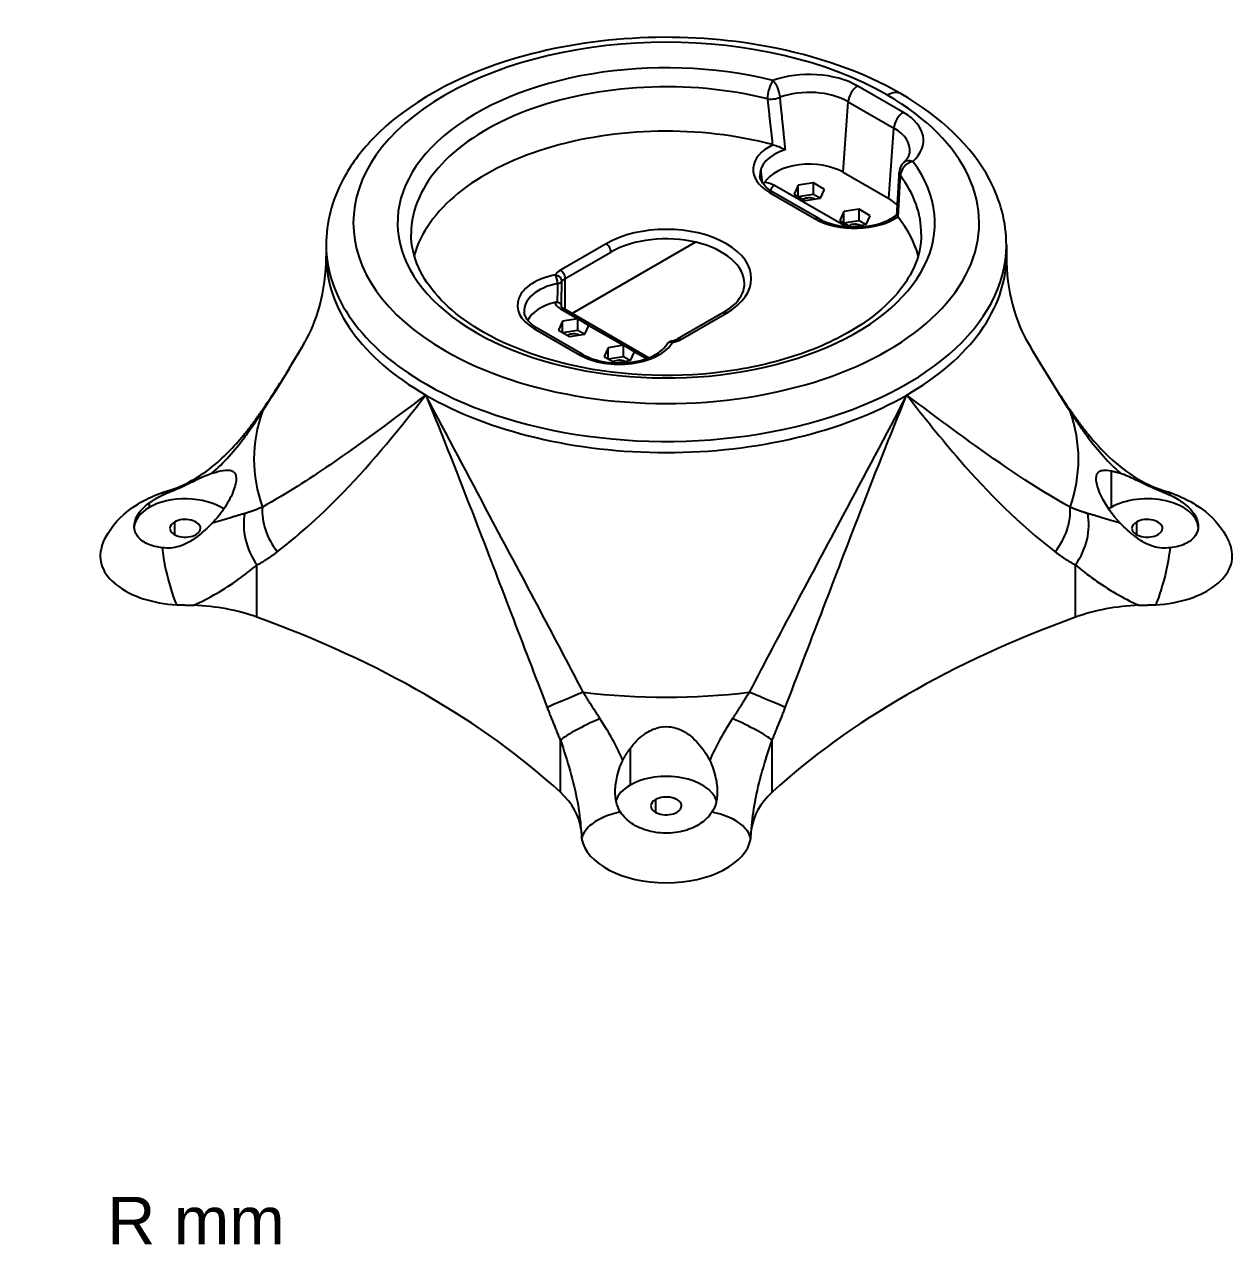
# Model space of a CAD drawing. Extents: x 20 to 199, y 51 to 284.
# Drawn here: x 109.5 to 198.5, y 193.3 to 284.1 of the extents above; entities that cross this region are included whole.
import ezdxf
from ezdxf.enums import TextEntityAlignment as Align

# ---------------------------------------------------------------- set-up
doc = ezdxf.new("R2010")
doc.units = 0
doc.layers.get('0').update_dxf_attribs({"linetype": 'CONTINUOUS'})
doc.layers.add('Dimension012', color=7, linetype='CONTINUOUS')
doc.layers.add('ProjItem004', color=7, linetype='CONTINUOUS')
doc.styles.get("Standard").update_dxf_attribs({"font": 'arial.ttf'})
doc.dimstyles.get("Standard").update_dxf_attribs({"dimscale": 0, "dimtxt": 2.5, "dimasz": 2.5, "dimexe": 1.25, "dimexo": 0.625, "dimtad": 1, "dimtxsty": 'STANDARD', "dimcen": 2.5, "dimazin": 3, "dimtfac": 1, "dimtmove": 0, "dimatfit": 3})

# ---------------------------------------------------------------- blocks, each defined once
blk = doc.blocks.new('*Dimension012')
at = {"color": 0}
blk.add_solid([(102.584, 198.872), (101.994, 198.283), (105.825, 195.042)], dxfattribs=at)
at = {"layer": 'Dimension012'}
blk.add_line((101.405, 199.462), (105.825, 195.042), dxfattribs=at)
blk.add_text('R mm', height=3.5, dxfattribs=at).set_placement((122.138, 194.428), align=Align.CENTER)

msp = doc.modelspace()

# ---------------------------------------------------------------- linework, layer by layer
at = {"layer": 'ProjItem004'}
for p, q in [((174.132, 277.666), (170.773, 279.605)), ((169.692, 273.266), (170.069, 278.453)), ((170.069, 278.453), (173.427, 276.514)), ((173.051, 271.327), (173.427, 276.514)), ((169.692, 273.266), (173.051, 271.327)), ((167.516, 272.481), (166.401, 272.308)), ((168.333, 272.009), (167.516, 272.481)), ((167.516, 271.664), (167.516, 272.481)), ((164.295, 271.783), (167.653, 269.843)), ((167.903, 269.868), (164.545, 271.807)), ((169.893, 269.271), (164.654, 272.296)), ((166.401, 272.308), (166.102, 271.664)), ((166.102, 271.664), (166.918, 271.193)), ((166.401, 271.492), (166.401, 272.308)), ((166.401, 271.492), (167.516, 271.664)), ((167.516, 271.664), (168.034, 271.365)), ((168.034, 271.365), (168.333, 272.009)), ((166.918, 271.193), (168.034, 271.365)), ((170.875, 270.542), (169.76, 270.369)), ((171.691, 270.07), (170.875, 270.542)), ((170.875, 269.725), (170.875, 270.542)), ((169.76, 270.369), (169.461, 269.725)), ((169.461, 269.725), (170.277, 269.254)), ((169.76, 269.553), (169.76, 270.369)), ((169.76, 269.553), (170.875, 269.725)), ((170.875, 269.725), (171.393, 269.426)), ((171.393, 269.426), (171.691, 270.07)), ((170.277, 269.254), (171.393, 269.426)), ((131.699, 267.907), (131.699, 267.091)), ((152.28, 268.01), (148.921, 266.07)), ((158.85, 268.129), (149.774, 262.889)), ((181.699, 267.907), (181.699, 267.091)), ((149.274, 265.458), (152.633, 267.397)), ((149.274, 263.178), (149.274, 265.458)), ((148.921, 263.213), (150.192, 262.479)), ((150.192, 262.479), (149.077, 262.306)), ((149.171, 263.237), (155.427, 259.626)), ((151.008, 262.007), (150.192, 262.479)), ((150.192, 261.662), (150.192, 262.479)), ((160.868, 262.931), (157.51, 260.992)), ((157.76, 260.967), (161.118, 262.906)), ((146.971, 261.78), (150.329, 259.841)), ((150.579, 259.866), (147.221, 261.805)), ((149.077, 262.306), (148.778, 261.662)), ((148.778, 261.662), (149.594, 261.191)), ((149.077, 261.49), (149.077, 262.306)), ((149.077, 261.49), (150.192, 261.662)), ((150.192, 261.662), (150.71, 261.363)), ((150.71, 261.363), (151.008, 262.007)), ((151.008, 262.007), (153.551, 260.54)), ((149.594, 261.191), (150.71, 261.363)), ((152.435, 260.367), (152.137, 259.723)), ((152.137, 259.723), (152.953, 259.252)), ((153.551, 260.54), (152.435, 260.367)), ((152.435, 259.551), (152.435, 260.367)), ((152.435, 259.551), (153.551, 259.723)), ((154.367, 260.068), (153.551, 260.54)), ((153.551, 259.723), (153.551, 260.54)), ((153.551, 259.723), (154.068, 259.424)), ((154.068, 259.424), (154.367, 260.068)), ((154.367, 260.068), (155.249, 259.559)), ((152.953, 259.252), (154.068, 259.424)), ((189.403, 251.309), (189.403, 248.618)), ((118.692, 248.946), (118.692, 248.618)), ((120.548, 247.546), (120.548, 246.628)), ((191.259, 247.546), (191.259, 246.628)), ((126.616, 240.552), (126.616, 244.39)), ((186.782, 240.552), (186.782, 244.39)), ((148.916, 227.677), (148.916, 231.515)), ((164.482, 227.677), (164.482, 231.515)), ((154.047, 230.897), (154.047, 228.205)), ((155.904, 227.134), (155.904, 226.215))]:
    msp.add_line(p, q, dxfattribs=at)
for centre, radius, start, end in [((174.829, 273.247), 1, 132.454, 176.835), ((157.162, 260.348), 0.5, 100.62, 149.343)]:
    msp.add_arc(centre, radius, start, end, dxfattribs=at)
for centre, major_axis, ratio, start_param, end_param in [((156.699, 269.54), (-23, 0), 0.57735, -2.35619, -5.49779), ((156.699, 269.54), (19.75, 0), 0.57735, 1.1629, 0.407895), ((167.217, 277.552), (5.0287, 0), 0.57735, 0.785398, 2.13376), ((156.699, 268.724), (-18.75, 0), 0.57735, -1.97869, 0), ((164.533, 279.191), (0.2421, 0.9703), 0.323886, -5.62682, -4.05602), ((164.533, 279.191), (0.3423, -0.9396), 0.435761, -5.32152, -3.83799), ((170.773, 278.789), (0.5, 0.866), 0.57735, -5.49779, -4.01426), ((156.699, 269.54), (-23, 0), 0.57735, -5.49779, -2.35619), ((164.533, 279.191), (0.9934, 0.115), 0.539993, 4.24004, 5.2135), ((167.217, 276.807), (-4.0326, 0), 0.57735, -2.35619, -1.00783), ((172.962, 277.297), (1, 1.7321), 0.57735, 0, -5.49779), ((174.132, 276.85), (0.5, 0.866), 0.57735, -5.49779, -4.01426), ((170.576, 275.613), (5.0287, 0), 0.57735, 5.72022, 0.785398), ((156.699, 265.458), (-18.75, 0), 0.57735, -2.00037, -0.155669), ((170.576, 274.868), (-4.0326, 0), 0.57735, -3.2035, -2.35619), ((167.217, 273.47), (4.1331, 0), 0.57735, 2.27375, 3.92699), ((167.217, 273.097), (-3.6351, 0), 0.57735, -1.06617, -6.22128), ((174.829, 273.247), (0.675, -0.7378), 0.690492, -4.06585, -3.14159), ((167.217, 273.062), (3.6312, 0), 0.57735, 2.93846, 3.19435), ((167.217, 271.837), (-3.5, 0), 0.57735, -2.35619, -0.349032), ((174.829, 273.247), (0.9985, -0.0552), 0.653139, 3.14338, 3.58356), ((174.829, 273.247), (-0.8006, -0.5992), 0.749509, 4.20115, 5.77195), ((163.593, 271.684), (1.5, 0), 0.57735, 0.785398, 1.34559), ((156.699, 268.724), (-18.75, 0), 0.57735, -3.14159, -2.7337), ((164.295, 271.374), (-0.25, -0.433), 0.57735, 3.14159, 3.92699), ((164.654, 271.888), (-0.25, -0.433), 0.57735, 3.92699, 4.94768), ((167.217, 271.02), (0.625, 0), 0.57735, 0.88747, 2.35619), ((170.576, 269.898), (-3.5, 0), 0.57735, -2.66814, -2.35619), ((167.653, 269.435), (-0.25, -0.433), 0.57735, 3.14159, 3.92699), ((170.576, 271.531), (4.1331, 0), 0.57735, 3.92699, 5.58023), ((156.699, 265.458), (-18.75, 0), 0.57735, -2.98592, -2.71202), ((156.699, 265.458), (6.25, 0), 0.57735, 5.49779, 2.35619), ((170.576, 269.081), (0.625, 0), 0.57735, 0.88747, 2.35619), ((156.699, 267.907), (25, 0), 0.57735, 3.14159, 3.92699), ((156.699, 267.907), (25, 0), 0.57735, 3.92699, 0), ((152.28, 267.601), (0.25, -0.433), 0.57735, -5.49779, -3.92699), ((156.699, 265.05), (-5.75, 0), 0.57735, -3.14159, -0.785398), ((156.699, 267.091), (-25, 0), 0.57735, 0, -5.49779), ((156.699, 267.091), (-25, 0), 0.57735, -3.92699, -3.14159), ((149.982, 265.458), (1.5, 0), 0.57735, 2.35619, 2.82756), ((148.921, 265.662), (-0.25, 0.433), 0.57735, 3.92699, 5.49779), ((149.893, 263.468), (4.1331, 0), 0.57735, 1.90052, 3.92699), ((149.893, 263.095), (-3.6351, 0), 0.57735, -1.24107, -6.22128), ((148.555, 265.317), (0.0969, -0.4905), 0.26437, -5.26694, -3.78341), ((148.555, 265.317), (-0.4358, 0.2451), 0.776566, 3.55345, 5.12425), ((148.555, 265.317), (0.4996, -0.0193), 0.489488, 5.05987, 5.98976), ((149.982, 265.05), (-1, 0), 0.57735, -0.785398, -0.314033), ((149.893, 261.835), (-3.5, 0), 0.57735, -1.16149, -0.273788), ((149.982, 263.825), (1.5, 0), 0.57735, 3.29975, 3.92699), ((148.921, 262.804), (0.25, 0.433), 0.57735, -6.28319, -5.49779), ((149.982, 263.417), (-1, 0), 0.57735, -0.173733, 0), ((161.118, 262.498), (0.25, -0.433), 0.57735, -3.92699, -3.14159), ((146.971, 261.372), (-0.25, -0.433), 0.57735, 3.14159, 3.92699), ((149.893, 261.018), (0.625, 0), 0.57735, 0.88747, 2.35619), ((153.252, 261.529), (4.1331, 0), 0.57735, 3.92699, 5.95346), ((157.162, 260.348), (0.4301, -0.255), 0.772512, -4.28298, -3.14159), ((157.162, 260.348), (-0.0922, 0.4914), 0.252214, 5.64388, 6.28319), ((156.699, 261.58), (1.5, 0), 0.57735, 5.02642, 5.49779), ((157.76, 260.559), (-0.25, 0.433), 0.57735, 5.49779, 0), ((150.329, 259.433), (-0.25, -0.433), 0.57735, 3.14159, 3.92699), ((153.252, 259.079), (0.625, 0), 0.57735, 0.88747, 2.35619), ((156.699, 267.091), (-25, 0), 0.57735, -5.49779, -3.92699), ((156.699, 252.165), (-30.3028, 0), 0.57735, -0.202656, -6.08053), ((130.326, 253.546), (-3.3099, 2.246), 0.127339, -6.28202, -6.1108), ((156.699, 252.165), (-30.3028, 0), 0.57735, -3.34425, -2.93894), ((183.072, 253.546), (3.3099, 2.246), 0.127339, 6.1108, 6.28201), ((128.744, 251.422), (-3.1017, 2.5257), 0.0621508, -6.28274, -6.00483), ((128.744, 251.422), (-3.1017, 2.5257), 0.0621508, -0.0270805, -0.0000272), ((184.654, 251.422), (3.1017, 2.5257), 0.0621508, 6.00483, 6.28274), ((184.654, 251.422), (3.1017, 2.5257), 0.0621508, 0.0000272, 0.0270805), ((121.344, 247.087), (-3.75, 0), 0.57735, -2.42778, -0.785398), ((192.054, 247.087), (-3.75, 0), 0.57735, -3.10445, -0.785398), ((121.344, 247.087), (-3.75, 0), 0.57735, -0.785398, -0.0371293), ((128.744, 246.345), (1.7955, -3.5744), 0.708956, 3.86816, 4.91165), ((130.326, 247.289), (2.3087, -3.2664), 0.731358, 3.85787, 4.78587), ((183.072, 247.289), (-2.3087, -3.2664), 0.731358, -4.78587, -3.85787), ((184.654, 246.345), (-1.7955, -3.5744), 0.708956, -4.91165, -3.86816), ((192.054, 247.087), (-3.75, 0), 0.57735, -0.785398, -0.713828), ((121.344, 247.087), (-1.125, 0), 0.57735, -0.785398, 0), ((121.344, 247.087), (-1.125, 0), 0.57735, 0, -3.92699), ((121.344, 247.087), (-1.125, 0), 0.57735, -3.14159, -0.785398), ((121.344, 247.087), (-1.125, 0), 0.57735, -3.92699, -3.14159), ((192.054, 247.087), (-1.125, 0), 0.57735, -0.785398, 0), ((192.054, 247.087), (-1.125, 0), 0.57735, 0, -3.92699), ((192.054, 247.087), (-1.125, 0), 0.57735, -3.14159, -0.785398), ((192.054, 247.087), (-1.125, 0), 0.57735, -3.92699, -3.14159), ((121.344, 245.046), (6.25, 0), 0.57735, 2.94699, 4.61191), ((192.054, 245.046), (6.25, 0), 0.57735, 4.81287, 0.194563), ((121.294, 235.664), (-10, 0), 0.57735, -2.13191, -1.63784), ((192.104, 235.664), (-10, 0), 0.57735, -1.50376, -1.00968), ((88.889, 205.895), (-70.8978, 0), 0.57735, -2.58048, -2.13191), ((224.509, 205.895), (-70.8978, 0), 0.57735, -1.00968, -0.561112), ((151.28, 235.191), (-3.7161, -1.48), 0.0253798, 4.88633, 5.81432), ((156.699, 252.165), (-30.3028, 0), 0.57735, -4.91505, -4.50973), ((162.118, 235.191), (3.7161, -1.48), 0.0253798, -5.81432, -4.88633), ((152.302, 232.744), (-3.6671, -1.5977), 0.12901, 4.78616, 5.82965), ((161.096, 232.744), (3.6671, -1.5977), 0.12901, -5.82965, -4.78616), ((156.699, 226.674), (-3.75, 0), 0.57735, -2.96842, -0.785398), ((156.699, 226.674), (-3.75, 0), 0.57735, -0.785398, -0.173172), ((140.449, 224.605), (-10, 0), 0.57735, -3.0728, -2.58048), ((156.699, 226.674), (-1.125, 0), 0.57735, -0.785398, 0), ((156.699, 226.674), (-1.125, 0), 0.57735, -3.14159, -0.785398), ((172.949, 224.605), (-10, 0), 0.57735, -0.561112, -0.0687877), ((156.699, 226.674), (-1.125, 0), 0.57735, 0, -3.92699), ((156.699, 226.674), (-1.125, 0), 0.57735, -3.92699, -3.14159), ((156.699, 224.633), (6.25, 0), 0.57735, 3.24208, 6.1827)]:
    msp.add_ellipse(centre, major_axis=major_axis, ratio=ratio, start_param=start_param, end_param=end_param, dxfattribs=at)
for points, degree, knots in [([(173.962, 279.029), (171.17, 280.644), (167.767, 281.838), (164.092, 282.518), (161.094, 283.074), (157.918, 283.287), (154.788, 283.143), (151.658, 283), (148.575, 282.501), (145.753, 281.675), (141.357, 280.393), (137.609, 278.325), (135.1, 275.688), (134.226, 274.772), (133.5, 273.786), (132.947, 272.745), (132.133, 271.219), (131.697, 269.567), (131.699, 267.907)], 3, [0, 0, 0, 0, 0.290183, 0.290183, 0.290183, 0.435275, 0.435275, 0.435275, 0.580367, 0.580367, 0.580367, 0.80614, 0.80614, 0.80614, 0.884658, 0.884658, 0.884658, 1, 1, 1, 1]), ([(181.699, 267.907), (181.701, 269.561), (181.268, 271.208), (180.459, 272.73), (179.152, 275.197), (176.884, 277.344), (173.962, 279.029)], 3, [0, 0, 0, 0, 0.5, 0.5, 0.5, 1, 1, 1, 1]), ([(164.545, 275.29), (164.683, 275.258), (164.829, 275.202), (164.963, 275.148), (165.146, 275.07), (165.312, 274.999), (165.46, 274.934)], 3, [-0.212141, -0.212141, -0.212141, -0.212141, -0.122019, -0.122019, -0.122019, 0.00073351, 0.00073351, 0.00073351, 0.00073351]), ([(174.154, 273.985), (174.398, 274.214), (174.498, 274.409), (174.589, 274.586), (174.601, 274.724)], 2, [0, 0, 0, 0.5, 0.5, 1, 1, 1]), ([(164.545, 271.807), (164.078, 272.075), (163.784, 272.401), (163.665, 272.685), (163.624, 272.782), (163.598, 272.876), (163.589, 272.967)], 3, [0, 0, 0, 0, 0.5, 0.5, 0.5, 1, 1, 1, 1]), ([(167.903, 269.868), (168.573, 269.476), (169.576, 269.231), (170.584, 269.236), (171.305, 269.236), (172.025, 269.358), (172.619, 269.577), (173.037, 269.73), (173.392, 269.93), (173.651, 270.146)], 3, [0, 0, 0, 0, 0.449814, 0.449814, 0.449814, 0.772, 0.772, 0.772, 0.998895, 0.998895, 0.998895, 0.998895]), ([(175.449, 268.724), (175.45, 267.893), (175.264, 267.065), (174.889, 266.238), (174.249, 264.825), (173.022, 263.433), (171.288, 262.237), (170.06, 261.387), (168.584, 260.638), (166.936, 260.035), (165.288, 259.431), (163.469, 258.972), (161.568, 258.684), (157.729, 258.097), (153.562, 258.227), (149.862, 259.05), (146.876, 259.706), (144.201, 260.805), (142.187, 262.184), (140.414, 263.39), (139.161, 264.801), (138.511, 266.233), (138.135, 267.062), (137.948, 267.892), (137.949, 268.724)], 3, [0, 0, 0, 0, 0.0811585, 0.0811585, 0.0811585, 0.220198, 0.220198, 0.220198, 0.318914, 0.318914, 0.318914, 0.41763, 0.41763, 0.41763, 0.617013, 0.617013, 0.617013, 0.777741, 0.777741, 0.777741, 0.918691, 0.918691, 0.918691, 1, 1, 1, 1]), ([(130.151, 260.799), (130.506, 261.406), (130.932, 262.347), (131.23, 263.471), (131.526, 264.564), (131.701, 265.827), (131.699, 267.091)], 3, [0, 0, 0, 0, 0.506698, 0.506698, 0.506698, 1, 1, 1, 1]), ([(181.699, 267.091), (181.697, 265.852), (181.866, 264.613), (182.151, 263.535), (182.451, 262.382), (182.885, 261.418), (183.248, 260.799)], 3, [0, 0, 0, 0, 0.483742, 0.483742, 0.483742, 1, 1, 1, 1]), ([(160.868, 262.931), (161.603, 263.353), (162.095, 263.878), (162.306, 264.379), (162.402, 264.605), (162.45, 264.829), (162.449, 265.05)], 3, [0, 0, 0, 0, 0.5, 0.5, 0.5, 1, 1, 1, 1]), ([(149.171, 263.237), (149.153, 263.248), (149.137, 263.258), (149.122, 263.268), (149.038, 263.325), (149.002, 263.373), (148.99, 263.395), (148.979, 263.416), (148.982, 263.417), (148.982, 263.417)], 3, [0, 0, 0, 0, 0.252489, 0.252489, 0.252489, 0.504978, 0.504978, 0.504978, 1, 1, 1, 1]), ([(147.221, 261.805), (146.753, 262.073), (146.458, 262.4), (146.34, 262.684), (146.299, 262.781), (146.274, 262.874), (146.265, 262.965)], 3, [0, 0, 0, 0, 0.5, 0.5, 0.5, 1, 1, 1, 1]), ([(150.579, 259.866), (151.019, 259.611), (151.601, 259.413), (152.235, 259.313), (152.911, 259.205), (153.644, 259.208), (154.317, 259.321), (154.666, 259.38), (154.991, 259.464), (155.292, 259.574), (155.654, 259.706), (155.968, 259.873), (156.214, 260.055), (156.453, 260.232), (156.626, 260.423), (156.732, 260.603)], 3, [0, 0, 0, 0, 0.26544, 0.26544, 0.26544, 0.548217, 0.548217, 0.548217, 0.693859, 0.693859, 0.693859, 0.870004, 0.870004, 0.870004, 1, 1, 1, 1]), ([(139.021, 256.885), (139.018, 256.882), (139.014, 256.88), (139.011, 256.877), (136.675, 255.135), (134.373, 253.399), (131.989, 251.762), (130.4, 250.671), (128.77, 249.622), (127.016, 248.644)], 3, [-5.05465, -5.05465, -5.05465, -5.05465, -5.0501, -5.0501, -5.0501, -2.02004, -2.02004, -2.02004, 0, 0, 0, 0]), ([(128.113, 245.365), (129.888, 246.729), (131.488, 248.204), (132.971, 249.741), (135.196, 252.047), (137.158, 254.495), (139.013, 256.874), (139.016, 256.878), (139.019, 256.881), (139.021, 256.885)], 3, [0, 0, 0, 0, 2.02004, 2.02004, 2.02004, 5.0501, 5.0501, 5.0501, 5.05465, 5.05465, 5.05465, 5.05465]), ([(139.021, 256.885), (139.024, 256.878), (139.027, 256.871), (139.03, 256.864), (140.265, 253.852), (141.461, 250.802), (142.645, 247.738), (144.42, 243.141), (146.179, 238.517), (147.948, 233.913)], 3, [-0.0045448, -0.0045448, -0.0045448, -0.0045448, 0, 0, 0, 2.02004, 2.02004, 2.02004, 5.0501, 5.0501, 5.0501, 5.0501]), ([(150.6, 235.028), (148.388, 239.29), (146.065, 243.619), (143.719, 248.018), (142.156, 250.95), (140.586, 253.909), (139.032, 256.865), (139.028, 256.871), (139.025, 256.878), (139.021, 256.885)], 3, [-5.0501, -5.0501, -5.0501, -5.0501, -2.02004, -2.02004, -2.02004, 0, 0, 0, 0.0045448, 0.0045448, 0.0045448, 0.0045448]), ([(174.377, 256.885), (174.373, 256.878), (174.37, 256.871), (174.366, 256.865), (172.813, 253.909), (171.242, 250.95), (169.679, 248.018), (167.333, 243.619), (165.01, 239.29), (162.798, 235.028)], 3, [-5.05465, -5.05465, -5.05465, -5.05465, -5.0501, -5.0501, -5.0501, -3.03006, -3.03006, -3.03006, 0, 0, 0, 0]), ([(165.45, 233.913), (167.219, 238.517), (168.978, 243.141), (170.753, 247.738), (171.937, 250.802), (173.133, 253.852), (174.368, 256.864), (174.371, 256.871), (174.374, 256.878), (174.377, 256.885)], 3, [0, 0, 0, 0, 3.03006, 3.03006, 3.03006, 5.0501, 5.0501, 5.0501, 5.05465, 5.05465, 5.05465, 5.05465]), ([(174.377, 256.885), (174.379, 256.881), (174.382, 256.878), (174.385, 256.874), (175.621, 255.289), (176.906, 253.67), (178.284, 252.086), (180.351, 249.709), (182.622, 247.41), (185.285, 245.365)], 3, [-0.0045448, -0.0045448, -0.0045448, -0.0045448, 0, 0, 0, 2.02004, 2.02004, 2.02004, 5.0501, 5.0501, 5.0501, 5.0501]), ([(186.382, 248.644), (183.753, 250.111), (181.39, 251.736), (179.05, 253.429), (177.49, 254.556), (175.941, 255.716), (174.387, 256.877), (174.384, 256.88), (174.38, 256.882), (174.377, 256.885)], 3, [-5.0501, -5.0501, -5.0501, -5.0501, -2.02004, -2.02004, -2.02004, 0, 0, 0, 0.0045448, 0.0045448, 0.0045448, 0.0045448]), ([(119.823, 249.769), (121.038, 250.09), (122.206, 250.731), (123.24, 251.545), (124.126, 252.241), (124.922, 253.063), (125.643, 253.947)], 3, [0, 0, 0, 0, 0.5, 0.5, 0.5, 1, 1, 1, 1]), ([(187.755, 253.947), (188.694, 252.797), (189.766, 251.749), (190.985, 250.95), (191.796, 250.42), (192.675, 250.006), (193.576, 249.769)], 3, [0, 0, 0, 0, 0.5, 0.5, 0.5, 1, 1, 1, 1]), ([(119.671, 249.529), (120.06, 249.701), (120.481, 249.869), (120.883, 250.047), (121.091, 250.139), (121.293, 250.231), (121.489, 250.324), (121.754, 250.452), (122.007, 250.575), (122.248, 250.693), (122.619, 250.873), (122.976, 251.039), (123.309, 251.137)], 3, [-0.867579, -0.867579, -0.867579, -0.867579, -0.603372, -0.603372, -0.603372, -0.467299, -0.467299, -0.467299, -0.283467, -0.283467, -0.283467, 0, 0, 0, 0]), ([(123.309, 251.137), (123.921, 251.317), (124.406, 251.411), (124.709, 251.334), (124.946, 251.277), (125.096, 251.098), (125.094, 250.753)], 3, [-3.2526, -3.2526, -3.2526, -3.2526, -2.70117, -2.70117, -2.70117, -2.27326, -2.27326, -2.27326, -2.27326]), ([(125.094, 250.753), (125.094, 250.515), (125.025, 250.211), (124.903, 249.882), (124.76, 249.492), (124.54, 249.057), (124.259, 248.626), (124.001, 248.23), (123.683, 247.825), (123.31, 247.45)], 3, [-2.27326, -2.27326, -2.27326, -2.27326, -1.97847, -1.97847, -1.97847, -1.63066, -1.63066, -1.63066, -1.31062, -1.31062, -1.31062, -1.31062]), ([(190.088, 247.45), (189.477, 248.063), (188.991, 248.787), (188.689, 249.425), (188.452, 249.919), (188.302, 250.414), (188.304, 250.753)], 3, [-3.25237, -3.25237, -3.25237, -3.25237, -2.70117, -2.70117, -2.70117, -2.27325, -2.27325, -2.27325, -2.27325]), ([(188.304, 250.753), (188.304, 250.993), (188.373, 251.152), (188.495, 251.244), (188.682, 251.386), (188.99, 251.387), (189.403, 251.309)], 3, [-2.27325, -2.27325, -2.27325, -2.27325, -1.97847, -1.97847, -1.97847, -1.52908, -1.52908, -1.52908, -1.52908]), ([(190.089, 251.137), (190.415, 251.041), (190.764, 250.88), (191.126, 250.705), (191.369, 250.586), (191.624, 250.462), (191.892, 250.333), (192.088, 250.239), (192.291, 250.146), (192.5, 250.053), (192.906, 249.873), (193.333, 249.703), (193.727, 249.529)], 3, [-1.21489, -1.21489, -1.21489, -1.21489, -0.926247, -0.926247, -0.926247, -0.732734, -0.732734, -0.732734, -0.590491, -0.590491, -0.590491, -0.311972, -0.311972, -0.311972, -0.311972]), ([(115.211, 245.744), (115.525, 246.662), (116.103, 247.469), (116.829, 248.109), (117.267, 248.496), (117.76, 248.828), (118.287, 249.111), (118.766, 249.367), (119.273, 249.582), (119.789, 249.756)], 3, [0, 0, 0, 0, 0.333333, 0.333333, 0.333333, 0.666667, 0.666667, 0.666667, 0.994316, 0.994316, 0.994316, 0.994316]), ([(193.609, 249.756), (194.121, 249.583), (194.625, 249.37), (195.101, 249.116), (195.45, 248.931), (195.781, 248.723), (196.094, 248.493), (196.801, 247.973), (197.403, 247.325), (197.823, 246.563), (197.968, 246.301), (198.09, 246.028), (198.187, 245.743)], 3, [0.00428925, 0.00428925, 0.00428925, 0.00428925, 0.25, 0.25, 0.25, 0.5, 0.5, 0.5, 0.75, 0.75, 0.75, 1, 1, 1, 1]), ([(117.594, 247.247), (117.594, 247.505), (117.672, 247.765), (117.825, 248.029), (118.013, 248.35), (118.31, 248.661), (118.692, 248.946)], 3, [-0.858562, -0.858562, -0.858562, -0.858562, -0.592209, -0.592209, -0.592209, -0.265079, -0.265079, -0.265079, -0.265079]), ([(193.727, 249.529), (194.099, 249.351), (194.433, 249.151), (194.729, 248.928), (195.047, 248.689), (195.298, 248.435), (195.484, 248.168), (195.695, 247.862), (195.804, 247.549), (195.804, 247.247)], 3, [-1.69877, -1.69877, -1.69877, -1.69877, -1.44518, -1.44518, -1.44518, -1.17231, -1.17231, -1.17231, -0.858563, -0.858563, -0.858563, -0.858563]), ([(119.671, 245.653), (119.299, 245.69), (118.965, 245.77), (118.669, 245.893), (118.351, 246.027), (118.1, 246.202), (117.914, 246.416), (117.703, 246.661), (117.594, 246.945), (117.594, 247.247)], 3, [-1.69877, -1.69877, -1.69877, -1.69877, -1.44518, -1.44518, -1.44518, -1.17231, -1.17231, -1.17231, -0.858562, -0.858562, -0.858562, -0.858562]), ([(123.309, 247.45), (122.983, 247.122), (122.634, 246.791), (122.272, 246.51), (122.029, 246.318), (121.774, 246.15), (121.506, 246.007), (121.31, 245.903), (121.107, 245.818), (120.899, 245.754), (120.492, 245.628), (120.065, 245.6), (119.671, 245.653)], 3, [-1.21489, -1.21489, -1.21489, -1.21489, -0.926247, -0.926247, -0.926247, -0.732734, -0.732734, -0.732734, -0.590491, -0.590491, -0.590491, -0.311972, -0.311972, -0.311972, -0.311972]), ([(193.727, 245.653), (193.338, 245.601), (192.917, 245.628), (192.515, 245.749), (192.307, 245.812), (192.105, 245.895), (191.909, 245.998), (191.644, 246.138), (191.391, 246.302), (191.15, 246.491), (190.779, 246.777), (190.422, 247.115), (190.089, 247.45)], 3, [-0.867579, -0.867579, -0.867579, -0.867579, -0.603372, -0.603372, -0.603372, -0.467299, -0.467299, -0.467299, -0.283467, -0.283467, -0.283467, 0, 0, 0, 0]), ([(195.804, 247.247), (195.804, 246.989), (195.727, 246.75), (195.573, 246.53), (195.403, 246.288), (195.144, 246.083), (194.814, 245.931), (194.499, 245.787), (194.137, 245.694), (193.727, 245.653)], 3, [-0.858563, -0.858563, -0.858563, -0.858563, -0.592209, -0.592209, -0.592209, -0.296657, -0.296657, -0.296657, -0.0179056, -0.0179056, -0.0179056, -0.0179056]), ([(120.717, 241.455), (120.41, 242.246), (120.124, 243.19), (119.927, 244.075), (119.8, 244.645), (119.711, 245.187), (119.671, 245.653)], 3, [0, 0, 0, 0, 0.562686, 0.562686, 0.562686, 0.924318, 0.924318, 0.924318, 0.924318]), ([(193.727, 245.653), (193.66, 244.866), (193.448, 243.853), (193.162, 242.879), (193.015, 242.379), (192.852, 241.896), (192.681, 241.455)], 3, [0.204849, 0.204849, 0.204849, 0.204849, 0.816354, 0.816354, 0.816354, 1.12946, 1.12946, 1.12946, 1.12946]), ([(121.964, 241.424), (122.551, 241.698), (123.112, 241.989), (123.646, 242.297), (124.774, 242.947), (125.76, 243.664), (126.616, 244.39)], 3, [-1.67964, -1.67964, -1.67964, -1.67964, -1.14061, -1.14061, -1.14061, 0, 0, 0, 0]), ([(186.782, 244.39), (187.638, 243.664), (188.625, 242.947), (189.752, 242.297), (190.286, 241.989), (190.847, 241.698), (191.434, 241.424)], 3, [-3.95412, -3.95412, -3.95412, -3.95412, -2.81341, -2.81341, -2.81341, -2.27449, -2.27449, -2.27449, -2.27449]), ([(154.047, 230.897), (154.342, 231.292), (154.68, 231.64), (155.045, 231.91), (155.328, 232.119), (155.641, 232.29), (155.977, 232.394), (156.274, 232.488), (156.578, 232.522), (156.889, 232.498), (157.237, 232.47), (157.569, 232.365), (157.879, 232.206), (158.312, 231.983), (158.71, 231.651), (159.057, 231.258), (159.377, 230.897), (159.663, 230.474), (159.892, 230.016)], 3, [-3.02621, -3.02621, -3.02621, -3.02621, -2.70117, -2.70117, -2.70117, -2.44983, -2.44983, -2.44983, -2.2278, -2.2278, -2.2278, -1.97847, -1.97847, -1.97847, -1.63066, -1.63066, -1.63066, -1.31053, -1.31053, -1.31053, -1.31053]), ([(148.916, 231.515), (149.454, 229.984), (149.897, 228.442), (150.168, 226.984), (150.298, 226.293), (150.384, 225.629), (150.426, 224.992)], 3, [-3.95412, -3.95412, -3.95412, -3.95412, -2.81341, -2.81341, -2.81341, -2.27449, -2.27449, -2.27449, -2.27449]), ([(162.972, 224.992), (163.014, 225.629), (163.1, 226.293), (163.23, 226.985), (163.501, 228.442), (163.945, 229.984), (164.482, 231.515)], 3, [-1.67964, -1.67964, -1.67964, -1.67964, -1.14061, -1.14061, -1.14061, 0, 0, 0, 0]), ([(152.949, 227.679), (152.949, 228.01), (152.989, 228.359), (153.06, 228.701), (153.152, 229.148), (153.3, 229.607), (153.505, 230.016)], 3, [-0.500633, -0.500633, -0.500633, -0.500633, -0.283467, -0.283467, -0.283467, 0, 0, 0, 0]), ([(159.893, 230.016), (160.093, 229.616), (160.24, 229.168), (160.332, 228.731), (160.407, 228.379), (160.449, 228.019), (160.449, 227.679)], 3, [-1.21489, -1.21489, -1.21489, -1.21489, -0.926247, -0.926247, -0.926247, -0.693832, -0.693832, -0.693832, -0.693832]), ([(153.343, 226.213), (153.246, 226.354), (153.168, 226.508), (153.107, 226.675), (152.997, 226.975), (152.949, 227.318), (152.949, 227.679)], 3, [-0.867579, -0.867579, -0.867579, -0.867579, -0.736557, -0.736557, -0.736557, -0.500633, -0.500633, -0.500633, -0.500633]), ([(160.449, 227.679), (160.449, 227.324), (160.402, 226.986), (160.297, 226.69), (160.235, 226.517), (160.155, 226.358), (160.055, 226.213)], 3, [-0.693832, -0.693832, -0.693832, -0.693832, -0.45233, -0.45233, -0.45233, -0.311972, -0.311972, -0.311972, -0.311972]), ([(153.343, 226.213), (152.864, 226.123), (152.413, 225.985), (152.017, 225.805), (151.603, 225.617), (151.254, 225.386), (150.99, 225.123), (150.725, 224.858), (150.555, 224.574), (150.481, 224.271)], 3, [0.204849, 0.204849, 0.204849, 0.204849, 0.503777, 0.503777, 0.503777, 0.816354, 0.816354, 0.816354, 1.12946, 1.12946, 1.12946, 1.12946]), ([(160.055, 226.213), (159.87, 225.928), (159.627, 225.675), (159.327, 225.454), (159.004, 225.218), (158.633, 225.033), (158.216, 224.9), (157.781, 224.761), (157.313, 224.684), (156.837, 224.672), (156.348, 224.659), (155.86, 224.714), (155.401, 224.836), (154.94, 224.958), (154.519, 225.145), (154.16, 225.391), (153.82, 225.625), (153.547, 225.899), (153.343, 226.213)], 3, [-1.69877, -1.69877, -1.69877, -1.69877, -1.44518, -1.44518, -1.44518, -1.17231, -1.17231, -1.17231, -0.886258, -0.886258, -0.886258, -0.592209, -0.592209, -0.592209, -0.296657, -0.296657, -0.296657, -0.0179056, -0.0179056, -0.0179056, -0.0179056]), ([(162.918, 224.271), (162.789, 224.811), (162.321, 225.32), (161.622, 225.687), (161.173, 225.925), (160.635, 226.104), (160.055, 226.213)], 3, [0, 0, 0, 0, 0.562686, 0.562686, 0.562686, 0.924318, 0.924318, 0.924318, 0.924318])]:
    msp.add_open_spline(points, degree=degree, knots=knots, dxfattribs=at)
for points, degree in [([(165.42, 275.321), (165.065, 278.776)], 1), ([(164.137, 278.661), (164.508, 275.3)], 1), ([(164.545, 275.29), (164.508, 275.3)], 1), ([(165.46, 274.934), (165.42, 275.321)], 1), ([(163.765, 272.498), (163.714, 272.985), (163.661, 273.485)], 2), ([(173.651, 270.135), (173.744, 271.696), (173.83, 273.258)], 2), ([(163.863, 272.363), (163.889, 272.464), (163.928, 272.528)], 2), ([(173.745, 269.967), (173.831, 271.492), (173.911, 273.018)], 2), ([(173.649, 270.135), (173.648, 270.111), (173.672, 270.069), (173.729, 269.988)], 3), ([(173.651, 270.144), (173.649, 270.135)], 1), ([(173.745, 269.967), (173.729, 269.988)], 1), ([(148.716, 265.081), (148.696, 264.406), (148.685, 263.731)], 2), ([(148.997, 263.517), (149.008, 264.372), (149.03, 265.228)], 2), ([(148.684, 263.698), (148.594, 263.712), (148.5, 263.689)], 2), ([(148.684, 263.698), (148.685, 263.731)], 1), ([(148.997, 263.517), (148.973, 263.587), (148.883, 263.666), (148.684, 263.698)], 3), ([(127.016, 255.686), (128.1, 257.344), (129.137, 259.05), (130.146, 260.79)], 3), ([(127.017, 255.791), (128.672, 258.24), (130.146, 260.79)], 2), ([(157.51, 260.992), (157.405, 260.931), (157.249, 260.872), (157.07, 260.839)], 3), ([(183.247, 260.798), (184.258, 259.055), (185.297, 257.347), (186.382, 255.686)], 3), ([(183.252, 260.79), (184.726, 258.24), (186.381, 255.791)], 2), ([(125.644, 253.947), (126.373, 254.843), (127.017, 255.791)], 2), ([(125.719, 253.797), (126.4, 254.717), (127.016, 255.686)], 2), ([(186.381, 255.791), (187.025, 254.843), (187.755, 253.947)], 2), ([(186.382, 255.686), (186.998, 254.717), (187.679, 253.797)], 2), ([(123.31, 251.138), (124.19, 251.9), (124.985, 252.806), (125.719, 253.797)], 3), ([(187.679, 253.797), (188.413, 252.806), (189.212, 251.899), (190.089, 251.137)], 3), ([(189.403, 251.309), (189.706, 251.251), (190.089, 251.137)], 2), ([(119.671, 249.529), (119.712, 249.734), (119.815, 249.768)], 2), ([(119.815, 249.768), (119.822, 249.77)], 1), ([(119.822, 249.77), (119.84, 249.774)], 1), ([(193.559, 249.774), (193.576, 249.77)], 1), ([(193.576, 249.77), (193.583, 249.768)], 1), ([(193.583, 249.768), (193.686, 249.734), (193.727, 249.529)], 2), ([(118.692, 248.946), (119.127, 249.269), (119.671, 249.529)], 2), ([(125.719, 248.171), (124.621, 247.847), (123.309, 247.45)], 2), ([(127.016, 248.644), (126.4, 248.369), (125.719, 248.171)], 2), ([(187.679, 248.171), (186.998, 248.369), (186.382, 248.644)], 2), ([(190.089, 247.45), (188.777, 247.847), (187.679, 248.171)], 2), ([(126.616, 244.39), (127.411, 244.827), (128.113, 245.365)], 2), ([(185.285, 245.365), (185.987, 244.827), (186.782, 244.39)], 2), ([(120.717, 241.455), (121.341, 241.45), (121.964, 241.424)], 2), ([(191.434, 241.424), (192.055, 241.45), (192.681, 241.455)], 2), ([(151.826, 233.098), (151.201, 234.05), (150.6, 235.028)], 2), ([(162.798, 235.028), (162.197, 234.05), (161.572, 233.098)], 2), ([(147.948, 233.913), (148.415, 232.7), (148.916, 231.515)], 2), ([(164.482, 231.515), (164.983, 232.7), (165.45, 233.913)], 2), ([(153.506, 230.016), (153.074, 231.035), (152.499, 232.071), (151.826, 233.098)], 3), ([(161.572, 233.098), (160.899, 232.071), (160.324, 231.035), (159.892, 230.016)], 3), ([(153.506, 230.016), (153.738, 230.48), (154.047, 230.897)], 2), ([(150.427, 224.991), (150.471, 224.633), (150.481, 224.271)], 2), ([(162.918, 224.271), (162.927, 224.632), (162.972, 224.991)], 2)]:
    msp.add_open_spline(points, degree=degree, dxfattribs=at)

# ---------------------------------------------------------------- dimensions: what is measured, and where the dimension line sits
at = {"layer": 'Dimension012'}
dim = msp.add_radius_dim(center=(101.405, 199.462), mpoint=(105.825, 195.042), text='R mm', dimstyle='STANDARD', dxfattribs=at)
dim.commit()
dim.dimension.update_dxf_attribs({"geometry": '*Dimension012', "text_midpoint": (122.138, 194.428)})

doc.saveas('drawing.dxf')
